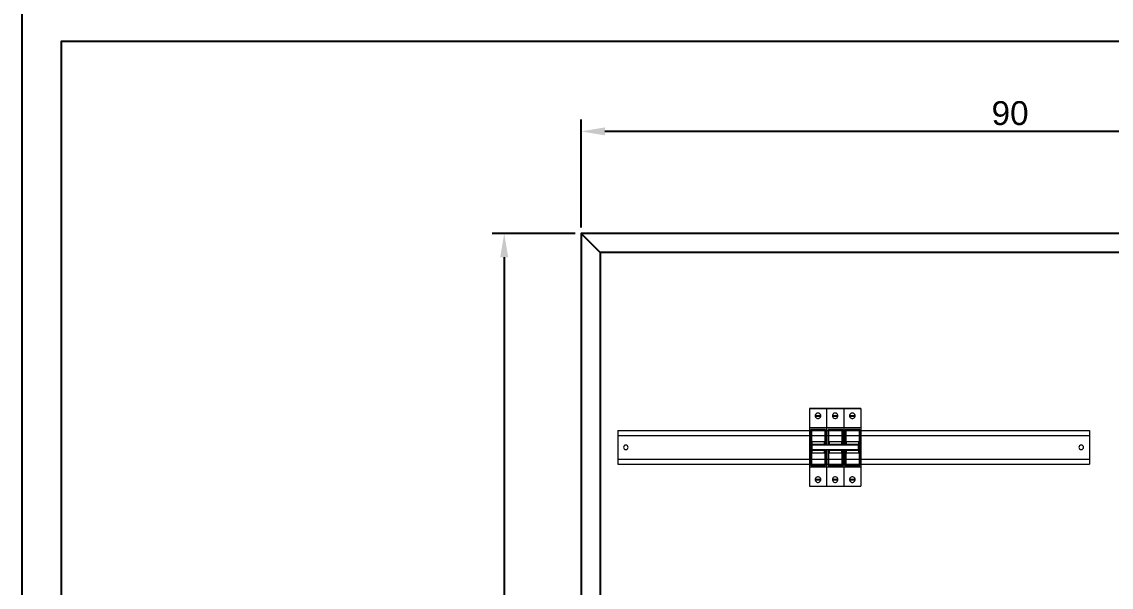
# Model space of a CAD drawing. Header units: millimetres. Extents: x 2046 to 14753, y 2361 to 29276.
# Drawn here: x 9972.7 to 10086.9, y 4266.4 to 4325.8 of the extents above; entities that cross this region are included whole.
import ezdxf

# ---------------------------------------------------------------- set-up
doc = ezdxf.new("R2010")
doc.units = ezdxf.units.MM
doc.layers.add('04_İç', color=10, linetype='Continuous', lineweight=13)
doc.layers.add('MYKUVVET', color=1, linetype='Continuous')
doc.styles.get("Standard").update_dxf_attribs({"font": 'arial.ttf'})
doc.dimstyles.new('ISO-25', dxfattribs={"dimtxt": 2.5, "dimasz": 2.5, "dimexe": 1.25, "dimexo": 0.625, "dimtad": 1, "dimtxsty": 'Standard', "dimcen": 2.5, "dimadec": 0, "dimazin": 0, "dimtfac": 1, "dimtmove": 0, "dimatfit": 3, "dimfxl": 1, "dimarcsym": 0})

# ---------------------------------------------------------------- blocks, each defined once
blk = doc.blocks.new('*D244')
at = {"layer": 'Defpoints', "color": 0, "transparency": 16777216}
for p in [(10031.34, 4303.56), (10023.27, 4203.56), (10031.34, 4203.56)]:
    blk.add_point(p, dxfattribs=at)
at = {"layer": 'MYKUVVET', "color": 0, "lineweight": -2, "transparency": 16777216}
for p, q in [((10030.71, 4303.56), (10022.02, 4303.56)), ((10023.27, 4301.06), (10023.27, 4206.06)), ((10030.71, 4203.56), (10022.02, 4203.56))]:
    blk.add_line(p, q, dxfattribs=at)
at = {"layer": 'MYKUVVET', "color": 0, "transparency": 16777216}
for points in [[(10022.85, 4301.06), (10023.69, 4301.06), (10023.27, 4303.56)], [(10022.85, 4206.06), (10023.69, 4206.06), (10023.27, 4203.56)]]:
    blk.add_solid(points, dxfattribs=at)
at = {"layer": 'MYKUVVET', "color": 0, "transparency": 16777216, "insert": (10021.37, 4253.56), "char_height": 2.5, "attachment_point": 5, "rotation": 90}
blk.add_mtext('100', dxfattribs=at)
blk = doc.blocks.new('*D245')
at = {"layer": 'Defpoints', "color": 0, "transparency": 16777216}
for p in [(10031.34, 4314.26), (10031.34, 4303.56), (10121.34, 4303.56)]:
    blk.add_point(p, dxfattribs=at)
at = {"layer": 'MYKUVVET', "color": 0, "lineweight": -2, "transparency": 16777216}
for p, q in [((10031.34, 4304.18), (10031.34, 4315.51)), ((10121.34, 4304.18), (10121.34, 4315.51)), ((10118.84, 4314.26), (10033.84, 4314.26))]:
    blk.add_line(p, q, dxfattribs=at)
at = {"layer": 'MYKUVVET', "color": 0, "transparency": 16777216}
for points in [[(10033.84, 4314.68), (10033.84, 4313.84), (10031.34, 4314.26)], [(10118.84, 4314.68), (10118.84, 4313.84), (10121.34, 4314.26)]]:
    blk.add_solid(points, dxfattribs=at)
at = {"layer": 'MYKUVVET', "color": 0, "transparency": 16777216, "insert": (10076.34, 4316.16), "char_height": 2.5, "attachment_point": 5}
blk.add_mtext('90', dxfattribs=at)

msp = doc.modelspace()

# ---------------------------------------------------------------- linework, layer by layer
at = {"color": 8, "lineweight": 9}
for p, q in [((10055.288, 4285.201), (10055.288, 4277.019)), ((10057.088, 4285.201), (10055.288, 4285.201)), ((10055.288, 4285.201), (10057.088, 4285.201)), ((10057.088, 4285.201), (10057.088, 4281.371)), ((10058.888, 4285.201), (10057.088, 4285.201)), ((10057.088, 4285.201), (10058.888, 4285.201)), ((10057.088, 4285.201), (10057.088, 4281.371)), ((10058.888, 4285.201), (10058.888, 4281.371)), ((10060.688, 4285.201), (10058.888, 4285.201)), ((10058.888, 4285.201), (10060.688, 4285.201)), ((10058.888, 4285.201), (10058.888, 4281.371)), ((10060.688, 4285.201), (10060.688, 4277.019)), ((10055.896, 4284.452), (10056.48, 4284.452)), ((10055.896, 4284.391), (10056.48, 4284.391)), ((10057.696, 4284.452), (10058.28, 4284.452)), ((10057.696, 4284.391), (10058.28, 4284.391)), ((10059.496, 4284.452), (10060.08, 4284.452)), ((10059.496, 4284.391), (10060.08, 4284.391)), ((10055.288, 4283.155), (10055.288, 4279.064)), ((10057.088, 4283.155), (10055.288, 4283.155)), ((10057.088, 4283.155), (10057.088, 4281.371)), ((10058.888, 4283.155), (10057.088, 4283.155)), ((10058.888, 4283.155), (10058.888, 4281.371)), ((10060.688, 4283.155), (10058.888, 4283.155)), ((10057.088, 4280.839), (10057.088, 4279.064)), ((10057.088, 4280.839), (10057.088, 4277.019)), ((10057.088, 4280.839), (10057.088, 4277.019)), ((10058.888, 4280.839), (10058.888, 4279.064)), ((10058.888, 4280.839), (10058.888, 4277.019)), ((10058.888, 4280.839), (10058.888, 4277.019)), ((10055.288, 4279.064), (10057.088, 4279.064)), ((10057.088, 4279.064), (10058.888, 4279.064)), ((10058.888, 4279.064), (10060.688, 4279.064)), ((10055.288, 4277.019), (10057.088, 4277.019)), ((10055.896, 4277.756), (10056.48, 4277.756)), ((10055.896, 4277.695), (10056.48, 4277.695)), ((10057.088, 4277.019), (10058.888, 4277.019)), ((10057.696, 4277.756), (10058.28, 4277.756)), ((10057.696, 4277.695), (10058.28, 4277.695)), ((10058.888, 4277.019), (10060.688, 4277.019)), ((10059.496, 4277.756), (10060.08, 4277.756)), ((10059.496, 4277.695), (10060.08, 4277.695))]:
    msp.add_line(p, q, dxfattribs=at)
at = {"color": 30, "lineweight": 9}
for p, q in [((10055.452, 4282.982), (10055.452, 4279.218)), ((10056.976, 4282.982), (10055.452, 4282.982)), ((10055.497, 4282.936), (10055.497, 4279.263)), ((10056.931, 4282.936), (10055.497, 4282.936)), ((10056.931, 4281.371), (10056.931, 4282.936)), ((10056.976, 4281.371), (10056.976, 4282.982)), ((10057.252, 4282.982), (10057.252, 4281.371)), ((10058.776, 4282.982), (10057.252, 4282.982)), ((10057.297, 4282.936), (10057.297, 4281.371)), ((10058.731, 4282.936), (10057.297, 4282.936)), ((10058.731, 4281.371), (10058.731, 4282.936)), ((10058.776, 4281.371), (10058.776, 4282.982)), ((10059.052, 4282.982), (10059.052, 4281.371)), ((10060.576, 4282.982), (10059.052, 4282.982)), ((10059.097, 4282.936), (10059.097, 4281.371)), ((10060.531, 4282.936), (10059.097, 4282.936)), ((10060.531, 4279.263), (10060.531, 4282.936)), ((10060.576, 4279.218), (10060.576, 4282.982)), ((10055.543, 4281.678), (10055.543, 4280.532)), ((10056.886, 4281.678), (10055.543, 4281.678)), ((10056.886, 4281.417), (10055.543, 4281.417)), ((10055.588, 4281.371), (10055.543, 4281.417)), ((10056.84, 4281.371), (10055.588, 4281.371)), ((10055.588, 4280.839), (10055.588, 4281.371)), ((10056.84, 4281.371), (10056.886, 4281.417)), ((10056.886, 4281.371), (10056.886, 4281.678)), ((10058.686, 4281.678), (10057.343, 4281.678)), ((10057.343, 4281.678), (10057.343, 4281.371)), ((10058.686, 4281.417), (10057.343, 4281.417)), ((10057.388, 4281.371), (10057.343, 4281.417)), ((10058.64, 4281.371), (10057.388, 4281.371)), ((10058.64, 4281.371), (10058.686, 4281.417)), ((10058.686, 4281.371), (10058.686, 4281.678)), ((10059.143, 4281.678), (10059.143, 4281.371)), ((10060.486, 4281.678), (10059.143, 4281.678)), ((10060.486, 4281.417), (10059.143, 4281.417)), ((10059.188, 4281.371), (10059.143, 4281.417)), ((10060.44, 4281.371), (10059.188, 4281.371)), ((10060.44, 4281.371), (10060.486, 4281.417)), ((10060.44, 4280.839), (10060.44, 4281.371)), ((10060.486, 4280.532), (10060.486, 4281.678)), ((10055.588, 4280.839), (10055.543, 4280.794)), ((10056.886, 4280.794), (10055.543, 4280.794)), ((10055.543, 4280.532), (10056.886, 4280.532)), ((10056.84, 4280.839), (10055.588, 4280.839)), ((10056.84, 4280.839), (10056.886, 4280.794)), ((10056.886, 4280.532), (10056.886, 4280.839)), ((10056.931, 4279.263), (10056.931, 4280.839)), ((10056.976, 4279.218), (10056.976, 4280.839)), ((10057.252, 4280.839), (10057.252, 4279.218)), ((10057.297, 4280.839), (10057.297, 4279.263)), ((10057.388, 4280.839), (10057.343, 4280.794)), ((10057.343, 4280.839), (10057.343, 4280.532)), ((10058.686, 4280.794), (10057.343, 4280.794)), ((10057.343, 4280.532), (10058.686, 4280.532)), ((10058.64, 4280.839), (10057.388, 4280.839)), ((10058.64, 4280.839), (10058.686, 4280.794)), ((10058.686, 4280.532), (10058.686, 4280.839)), ((10058.731, 4279.263), (10058.731, 4280.839)), ((10058.776, 4279.218), (10058.776, 4280.839)), ((10059.052, 4280.839), (10059.052, 4279.218)), ((10059.097, 4280.839), (10059.097, 4279.263)), ((10059.188, 4280.839), (10059.143, 4280.794)), ((10059.143, 4280.839), (10059.143, 4280.532)), ((10060.486, 4280.794), (10059.143, 4280.794)), ((10059.143, 4280.532), (10060.486, 4280.532)), ((10060.44, 4280.839), (10059.188, 4280.839)), ((10060.44, 4280.839), (10060.486, 4280.794)), ((10055.452, 4279.218), (10056.976, 4279.218)), ((10055.497, 4279.263), (10056.931, 4279.263)), ((10057.252, 4279.218), (10058.776, 4279.218)), ((10057.297, 4279.263), (10058.731, 4279.263)), ((10059.052, 4279.218), (10060.576, 4279.218)), ((10059.097, 4279.263), (10060.531, 4279.263))]:
    msp.add_line(p, q, dxfattribs=at)
for points in [[(10453.675, 4141.382), (10453.675, 4327.826), (9972.658, 4327.826), (9972.658, 4141.382), (10453.675, 4141.382)], [(10449.544, 4145.513), (10449.544, 4323.695), (9976.789, 4323.695), (9976.789, 4145.513)]]:
    msp.add_lwpolyline(points)
msp.add_lwpolyline([(10055.588, 4281.371), (10060.44, 4281.371), (10060.44, 4280.839), (10055.588, 4280.839)], close=True, dxfattribs=at)
at = {"color": 8, "lineweight": 9, "extrusion": (0, 0, -1)}
for centre in [(10056.188, 4284.422), (10057.988, 4284.422), (10059.788, 4284.422), (10056.188, 4277.726), (10057.988, 4277.726), (10059.788, 4277.726)]:
    msp.add_ellipse(centre, major_axis=(-0.292, 0), ratio=1, start_param=5.497787143669238, end_param=11.78097245084882, dxfattribs=at)
at = {"layer": '04_İç', "color": 0, "lineweight": 9, "ltscale": 100}
for p, q in [((10035.181, 4282.86, -0.113), (10084.656, 4282.86, 2.365)), ((10035.181, 4282.86), (10035.181, 4279.36)), ((10084.656, 4282.86, 2.365), (10084.656, 4279.36, 2.365)), ((10035.181, 4282.36, -0.113), (10084.656, 4282.36, 2.365)), ((10035.181, 4279.36, -0.113), (10084.656, 4279.36, 2.365))]:
    msp.add_line(p, q, dxfattribs=at)
at = {"layer": '04_İç', "color": 0, "lineweight": 9}
msp.add_line((10084.656, 4279.848, 2.365), (10035.181, 4279.848, -0.113), dxfattribs=at)
at = {"layer": '04_İç', "color": 0, "lineweight": 9, "ltscale": 100}
for centre, start, end in [((10036.031, 4281.11), 0, 180), ((10083.806, 4281.11, 2.365), 0, 180), ((10036.031, 4281.11), 180, 0), ((10083.806, 4281.11, 2.365), 180, 0)]:
    msp.add_arc(centre, 0.24, start, end, dxfattribs=at)
at = {"layer": 'MYKUVVET', "color": 8}
msp.add_line((10031.34, 4303.558), (10033.34, 4301.558), dxfattribs=at)
for points in [[(10031.34, 4203.558), (10121.34, 4203.558), (10121.34, 4303.558), (10031.34, 4303.558)], [(10033.34, 4205.558), (10119.34, 4205.558), (10119.34, 4301.558), (10033.34, 4301.558)]]:
    msp.add_lwpolyline(points, close=True, dxfattribs=at)

# ---------------------------------------------------------------- dimensions: what is measured, and where the dimension line sits
dim = msp.add_linear_dim(base=(10031.34, 4314.261), p1=(10121.34, 4303.558), p2=(10031.34, 4303.558), dimstyle='ISO-25', dxfattribs=at)
dim.commit()
dim.dimension.update_dxf_attribs({"geometry": '*D245', "text_midpoint": (10076.34, 4316.163)})
dim = msp.add_linear_dim(base=(10023.271, 4203.558), p1=(10031.34, 4303.558), p2=(10031.34, 4203.558), angle=90, dimstyle='ISO-25', dxfattribs=at)
dim.commit()
dim.dimension.update_dxf_attribs({"geometry": '*D244', "text_midpoint": (10021.37, 4253.558)})

doc.saveas('drawing.dxf')
